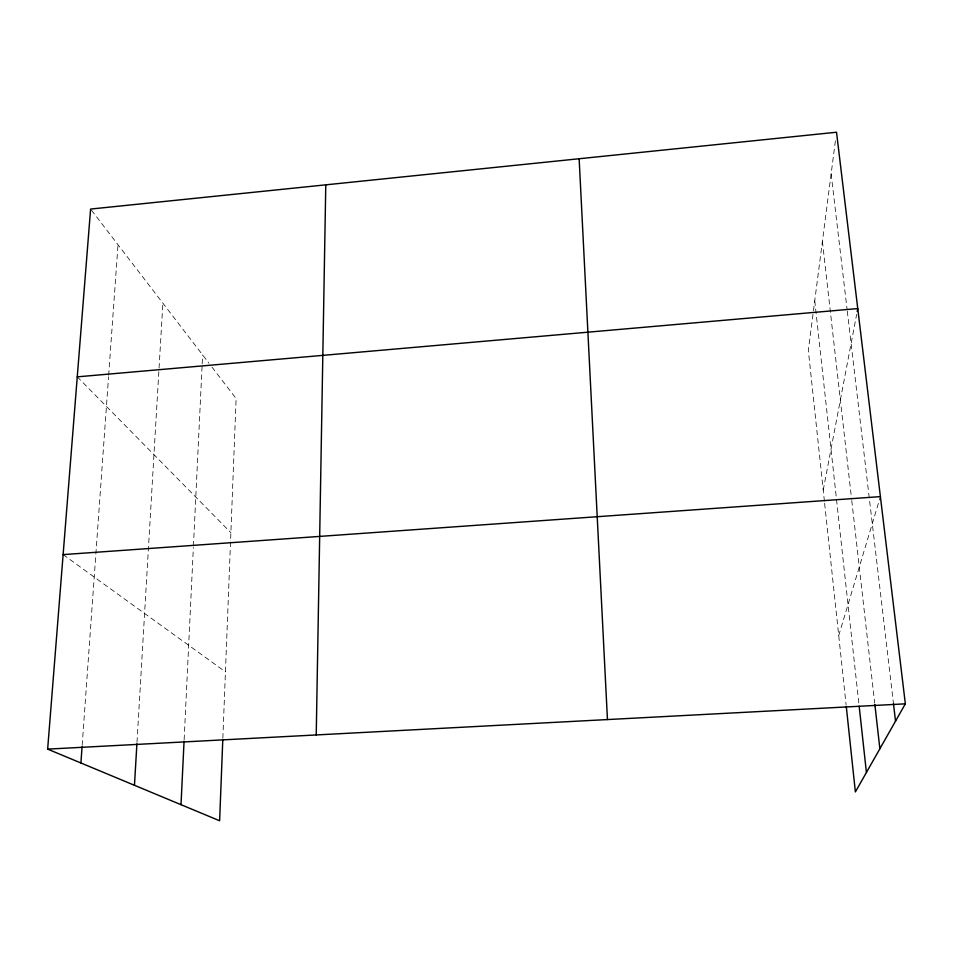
<?xml version="1.0" encoding="UTF-8"?>
<svg xmlns="http://www.w3.org/2000/svg" width="953" height="953" viewBox="0 0 953 953"><rect width="100%" height="100%" fill="white"/><g stroke="black" fill="none" stroke-linecap="round" stroke-linejoin="round"><path stroke-width="0.71" stroke-dasharray="4.76 3.57" d="M222.847 738.194L236.118 398.545L209.851 364.356M184.132 739.742L193.364 547.475M193.435 545.986L202.119 365.285M202.179 363.808L202.608 354.921M136.994 742.339L162.88 303.185M82.172 745.282L108.559 376.78M108.666 375.303L118.017 244.754M835.4 140.841L808.335 350.37L824.476 501.862M823.225 490.104L856.64 314.419M838.723 635.603L879.976 498.05M63.124 554.61L225.432 671.841M77.264 376.852L230.876 532.679M91.5 210.22L208.945 363.176M831.135 173.851L847.11 309.606M847.288 311.083L893.449 703.469M822.403 241.443L851.589 499.027M851.756 500.516L874.675 702.957M814.744 300.755L858.998 704.72M824.631 503.339L846.109 704.922"/><path stroke-width="1.43" d="M316.229 734.954L325.783 184.846M222.788 739.671L219.619 820.771L47.65 749.129L90.606 209.064L836.52 132.229L905.35 703.838L855.377 791.931L846.264 706.399M181.01 804.689L184.06 741.22M134.456 785.296L136.91 743.816M80.91 762.984L82.065 746.759M857.2 311.5L857.76 308.581L77.264 376.852M63.124 554.61L880.393 496.62M47.65 749.129L905.35 703.838M893.449 703.469L895.522 721.147M874.854 704.434L879.869 748.748M859.165 706.185L866.42 772.466M579.138 158.734L607.454 719.563"/></g></svg>
